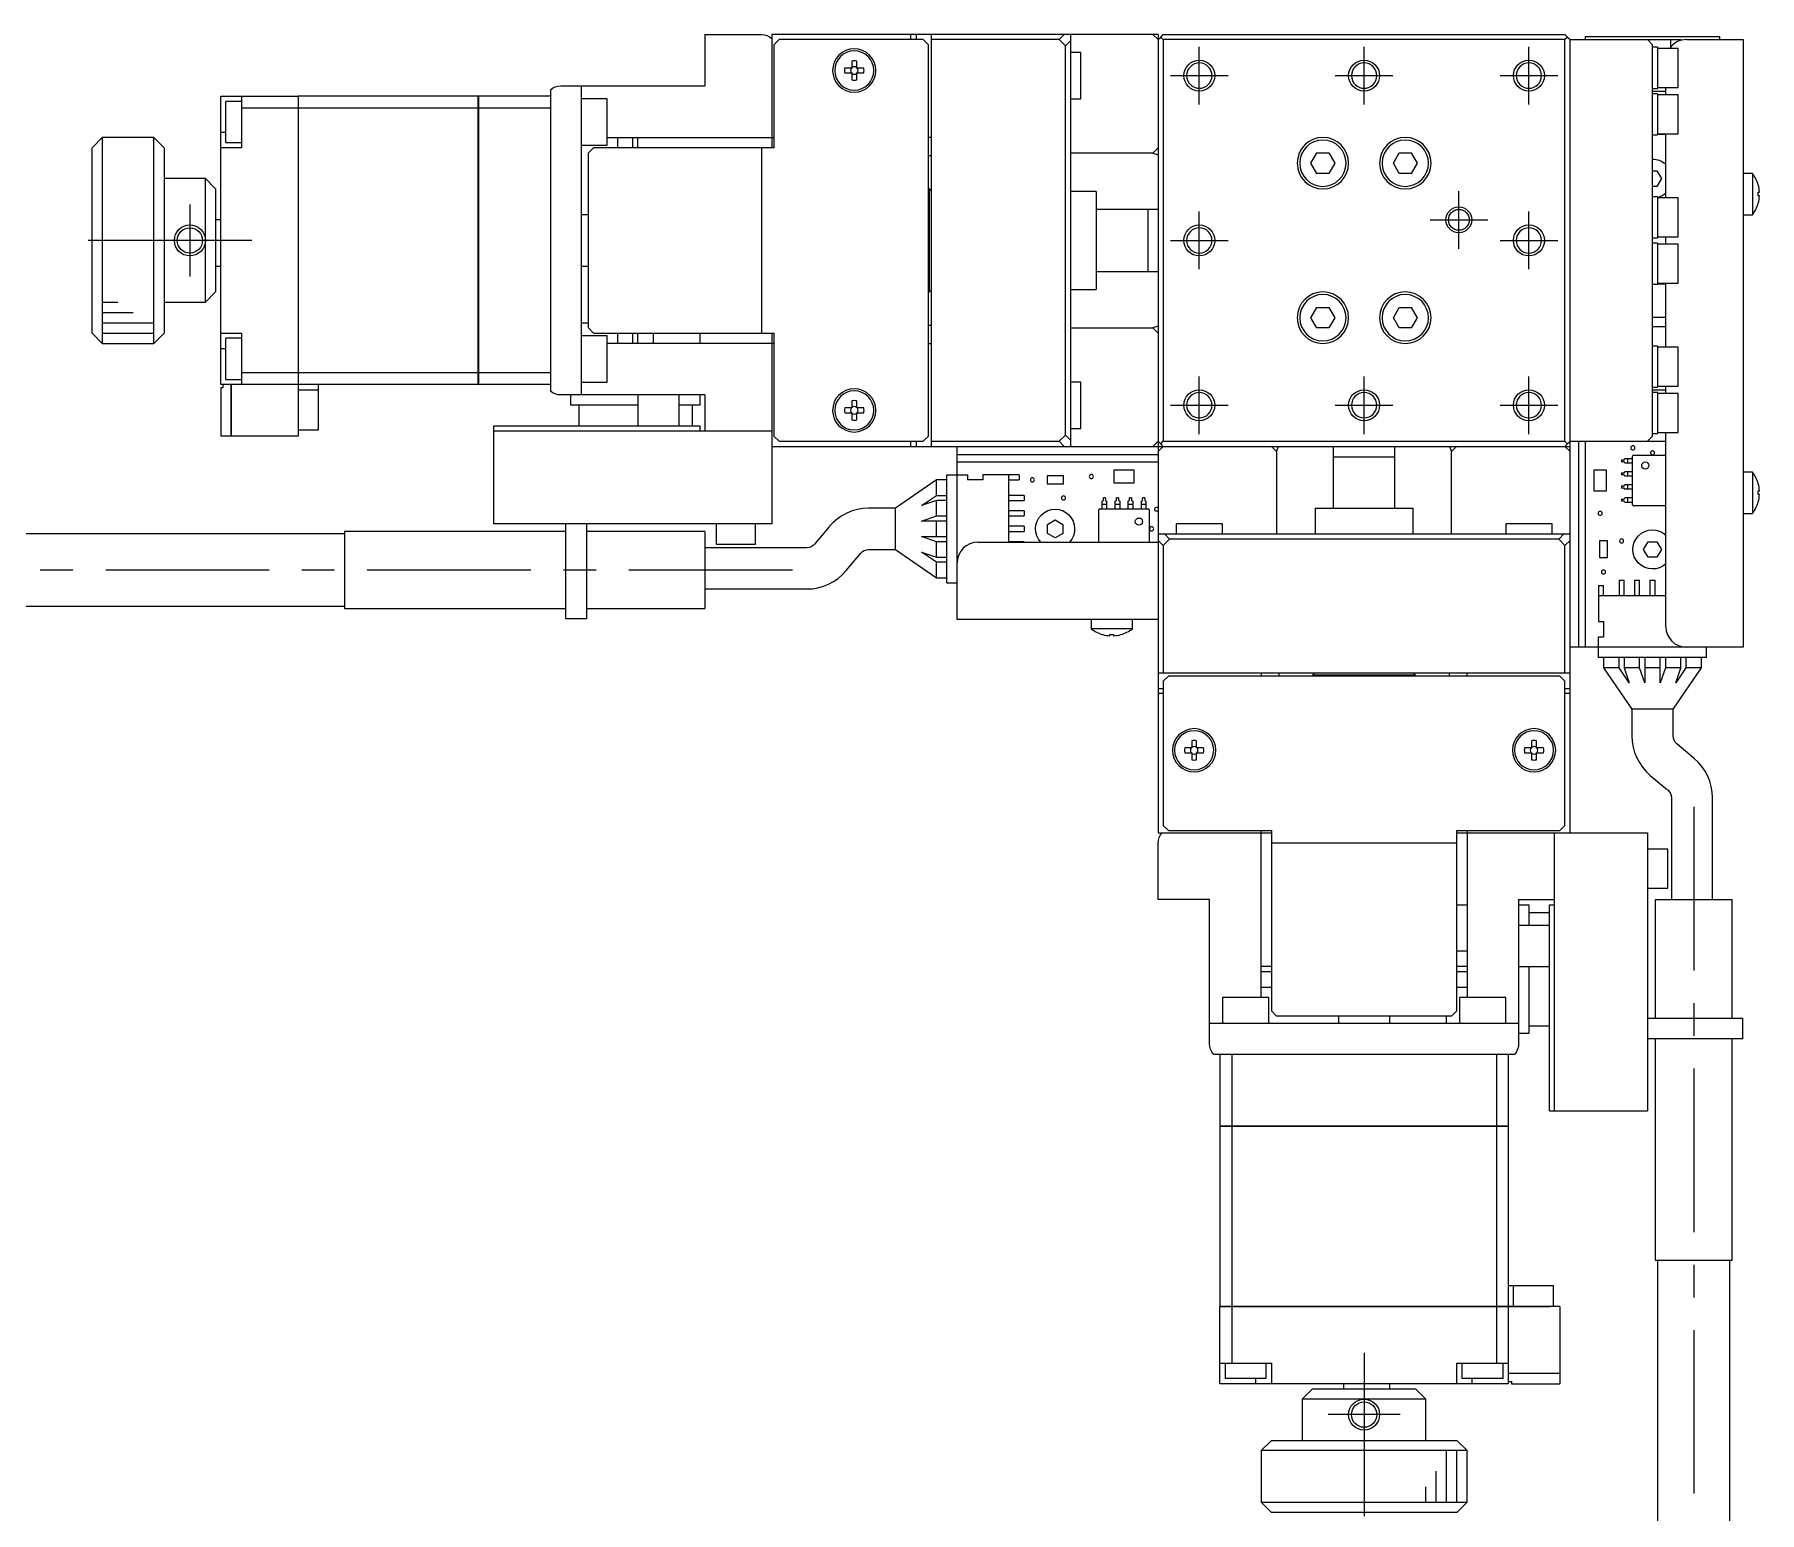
# Model space of a CAD drawing. Extents: x 0 to 659, y -8 to 385.
# Drawn here: x 139.6 to 307.1, y 148.8 to 292.3 of the extents above; entities that cross this region are included whole.
import ezdxf

# ---------------------------------------------------------------- set-up
doc = ezdxf.new("R2010")
doc.units = 0
doc.header["$LTSCALE"] = 0.5
doc.linetypes.add('CENTER', pattern=[50.8, 31.75, -6.35, 6.35, -6.35])
for name, color, linetype in [('MSM_CENTER', 1, 'CENTER'), ('MSM_CONTINUOUS', 7, 'CONTINUOUS'), ('MSM_NARROW', 5, 'CONTINUOUS')]:
    doc.layers.add(name, color=color, linetype=linetype)

msp = doc.modelspace()

# ---------------------------------------------------------------- linework, layer by layer
at = {"layer": 'MSM_CENTER'}
for p, q in [((252.73, 285.51), (252.73, 291.11)), ((268.73, 285.51), (268.73, 291.11)), ((284.73, 285.51), (284.73, 291.11)), ((249.93, 288.31), (255.53, 288.31)), ((265.93, 288.31), (271.53, 288.31)), ((281.93, 288.31), (287.53, 288.31)), ((277.93, 271.51), (277.93, 277.11)), ((154.73, 275.81), (154.73, 268.81)), ((252.73, 269.51), (252.73, 275.11)), ((284.73, 269.51), (284.73, 275.11)), ((275.13, 274.31), (280.73, 274.31)), ((160.73, 272.31), (142.73, 272.31)), ((249.93, 272.31), (255.53, 272.31)), ((281.93, 272.31), (287.53, 272.31)), ((252.73, 253.51), (252.73, 259.11)), ((268.73, 253.51), (268.73, 259.11)), ((284.73, 253.51), (284.73, 259.11)), ((249.93, 256.31), (255.53, 256.31)), ((265.93, 256.31), (271.53, 256.31)), ((281.93, 256.31), (287.53, 256.31)), ((213.23, 240.31), (68.23, 240.31)), ((300.73, 217.31), (300.73, 72.31)), ((268.73, 164.31), (268.73, 146.31)), ((272.23, 158.31), (265.23, 158.31))]:
    msp.add_line(p, q, dxfattribs=at)
at = {"layer": 'MSM_CONTINUOUS'}
for p, q in [((204.73, 292.31), (210.23, 292.31)), ((204.73, 292.31), (204.73, 287.31)), ((211.23, 292.31), (211.23, 281.31)), ((248.73, 292.31), (211.23, 292.31)), ((211.93, 291.81), (211.43, 291.31)), ((225.93, 291.81), (211.93, 291.81)), ((224.73, 291.81), (224.73, 292.31)), ((225.23, 292.31), (225.23, 291.81)), ((226.43, 291.31), (225.93, 291.81)), ((226.73, 252.31), (226.73, 292.31)), ((239.12, 291.81), (226.73, 291.81)), ((239.12, 291.81), (239.62, 292.31)), ((239.73, 291.19), (239.12, 291.81)), ((240.23, 291.69), (239.73, 291.19)), ((240.23, 292.31), (240.23, 252.31)), ((248.23, 292.31), (248.73, 291.81)), ((248.73, 292.31), (248.73, 214.81)), ((248.73, 291.81), (248.98, 292.06)), ((248.98, 292.06), (249.23, 292.31)), ((249.23, 291.81), (248.98, 292.06)), ((249.23, 292.31), (288.23, 292.31)), ((249.23, 291.81), (249.23, 252.81)), ((288.23, 291.81), (249.23, 291.81)), ((288.23, 292.31), (288.48, 292.06)), ((288.48, 292.06), (288.23, 291.81)), ((288.23, 252.81), (288.23, 291.81)), ((288.48, 292.06), (288.73, 291.81)), ((288.73, 214.81), (288.73, 291.81)), ((288.73, 291.81), (299.48, 291.81)), ((290.23, 291.81), (290.23, 292.11)), ((290.23, 292.11), (303.23, 292.11)), ((296.73, 291.31), (296.23, 291.81)), ((298.48, 291.81), (298.48, 291.07)), ((299.48, 291.73), (299.48, 291.81)), ((300.03, 291.81), (305.53, 291.81)), ((303.23, 292.11), (303.23, 291.81)), ((305.53, 291.81), (305.53, 232.81)), ((211.43, 291.31), (211.43, 281.31)), ((226.43, 253.31), (226.43, 291.31)), ((239.73, 253.42), (239.73, 291.19)), ((241.23, 290.56), (240.23, 290.56)), ((241.23, 286.06), (241.23, 290.56)), ((296.73, 253.31), (296.73, 291.31)), ((297.23, 291.06), (296.73, 291.06)), ((297.23, 291.06), (297.23, 287.06)), ((299.23, 290.96), (297.23, 290.96)), ((299.23, 287.16), (299.23, 290.96)), ((218.99, 289.05), (218.31, 289.05)), ((218.31, 288.57), (218.99, 288.57)), ((218.99, 289.72), (218.99, 289.05)), ((218.99, 288.57), (218.99, 287.89)), ((219.47, 289.05), (219.47, 289.72)), ((220.15, 289.05), (219.47, 289.05)), ((219.47, 288.57), (220.15, 288.57)), ((219.47, 287.89), (219.47, 288.57)), ((189.73, 286.92), (189.73, 257.69)), ((190.73, 287.31), (204.73, 287.31)), ((192.73, 287.31), (192.73, 257.31)), ((296.73, 287.06), (297.23, 287.06)), ((296.73, 286.81), (298.03, 286.81)), ((297.23, 286.56), (296.73, 286.56)), ((297.23, 287.16), (299.23, 287.16)), ((297.23, 286.56), (297.23, 282.56)), ((299.23, 286.46), (297.23, 286.46)), ((298.03, 286.46), (298.03, 287.16)), ((299.23, 282.66), (299.23, 286.46)), ((157.73, 258.31), (157.73, 286.31)), ((157.73, 286.31), (165.23, 286.31)), ((158.23, 281.81), (158.23, 285.81)), ((159.73, 285.81), (158.23, 285.81)), ((159.73, 286.31), (159.73, 281.31)), ((165.23, 285.15), (159.73, 285.15)), ((165.23, 286.31), (165.23, 253.31)), ((165.23, 286.3), (165.24, 286.3)), ((165.23, 285.15), (165.24, 285.15)), ((165.24, 286.31), (165.24, 254.31)), ((182.73, 286.31), (165.24, 286.31)), ((182.73, 285.15), (165.24, 285.15)), ((182.73, 258.31), (182.73, 286.31)), ((182.73, 286.3), (182.74, 286.3)), ((182.73, 285.15), (182.74, 285.15)), ((189.73, 286.31), (182.74, 286.31)), ((182.74, 286.31), (182.74, 258.31)), ((189.73, 285.15), (182.74, 285.15)), ((195.23, 286.06), (192.73, 286.06)), ((195.23, 281.56), (195.23, 286.06)), ((240.23, 286.06), (241.23, 286.06)), ((146.23, 282.31), (145.23, 281.31)), ((146.23, 282.31), (146.23, 262.31)), ((151.23, 282.31), (146.23, 282.31)), ((151.23, 262.31), (151.23, 282.31)), ((152.23, 281.31), (151.23, 282.31)), ((157.73, 282.81), (158.23, 282.81)), ((158.23, 281.81), (159.73, 281.81)), ((192.73, 281.56), (195.23, 281.56)), ((195.23, 282.31), (211.43, 282.31)), ((196.23, 282.31), (196.23, 281.31)), ((197.73, 281.31), (197.73, 282.31)), ((198.23, 281.31), (198.23, 282.31)), ((226.73, 282.31), (226.43, 282.31)), ((296.73, 282.56), (297.23, 282.56)), ((297.23, 282.66), (299.23, 282.66)), ((297.23, 282.64), (298.03, 282.64)), ((298.03, 276.46), (298.03, 282.66)), ((145.23, 263.31), (145.23, 281.31)), ((152.23, 281.31), (152.23, 263.31)), ((159.73, 281.31), (157.73, 281.31)), ((193.93, 281.31), (193.43, 280.81)), ((193.43, 263.81), (193.43, 280.81)), ((211.43, 281.31), (193.93, 281.31)), ((210.23, 281.31), (210.23, 263.31)), ((226.43, 280.56), (226.73, 280.56)), ((248.23, 280.79), (240.23, 280.79)), ((248.73, 281.29), (248.23, 280.79)), ((248.23, 280.79), (248.73, 280.61)), ((263.57, 279.81), (264.15, 280.81)), ((264.15, 278.81), (263.57, 279.81)), ((264.15, 280.81), (265.31, 280.81)), ((265.31, 280.81), (265.88, 279.81)), ((265.88, 279.81), (265.31, 278.81)), ((271.57, 279.81), (272.15, 280.81)), ((272.15, 278.81), (271.57, 279.81)), ((272.15, 280.81), (273.31, 280.81)), ((273.31, 280.81), (273.88, 279.81)), ((273.88, 279.81), (273.31, 278.81)), ((156.23, 278.31), (152.23, 278.31)), ((156.23, 266.31), (156.23, 278.31)), ((156.23, 278.31), (157.23, 277.31)), ((265.31, 278.81), (264.15, 278.81)), ((273.31, 278.81), (272.15, 278.81)), ((296.73, 279.06), (297.16, 279.06)), ((297.16, 279.06), (297.59, 278.31)), ((297.59, 278.31), (297.16, 277.56)), ((306.43, 278.81), (305.53, 278.81)), ((306.43, 278.81), (306.43, 274.81)), ((157.23, 277.31), (157.23, 267.31)), ((226.53, 277.31), (226.43, 277.31)), ((226.53, 267.31), (226.53, 277.31)), ((226.73, 277.11), (226.53, 277.31)), ((242.73, 277.06), (240.23, 277.06)), ((242.73, 277.06), (242.73, 267.56)), ((297.16, 277.56), (296.73, 277.56)), ((297.23, 276.56), (296.73, 276.56)), ((297.23, 276.56), (297.23, 272.56)), ((299.23, 276.46), (297.23, 276.46)), ((299.23, 272.66), (299.23, 276.46)), ((307, 277.69), (307, 277.69)), ((307, 276.63), (307, 276.99)), ((307, 276.99), (307.12, 276.99)), ((307.12, 276.63), (307, 276.63)), ((193.43, 274.81), (192.73, 274.81)), ((248.73, 275.31), (242.73, 275.31)), ((247.73, 275.31), (247.73, 269.31)), ((305.53, 274.81), (306.43, 274.81)), ((307, 275.92), (307, 275.92)), ((157.73, 274.31), (157.23, 274.31)), ((296.73, 272.56), (297.23, 272.56)), ((297.23, 272.06), (296.73, 272.06)), ((297.23, 272.66), (299.23, 272.66)), ((297.23, 272.06), (297.23, 268.06)), ((299.23, 271.96), (297.23, 271.96)), ((298.03, 271.96), (298.03, 272.66)), ((299.23, 268.16), (299.23, 271.96)), ((157.23, 269.81), (157.73, 269.81)), ((192.73, 269.81), (193.43, 269.81)), ((242.73, 269.31), (248.73, 269.31)), ((296.73, 268.06), (297.23, 268.06)), ((297.23, 268.16), (299.23, 268.16)), ((298.03, 268.06), (297.23, 268.06)), ((298.03, 261.96), (298.03, 268.16)), ((152.23, 266.31), (156.23, 266.31)), ((157.23, 267.31), (156.23, 266.31)), ((226.43, 267.31), (226.53, 267.31)), ((226.53, 267.31), (226.73, 267.51)), ((240.23, 267.56), (242.73, 267.56)), ((263.57, 264.81), (264.15, 265.81)), ((264.15, 263.81), (263.57, 264.81)), ((264.15, 265.81), (265.31, 265.81)), ((265.31, 265.81), (265.88, 264.81)), ((265.88, 264.81), (265.31, 263.81)), ((271.57, 264.81), (272.15, 265.81)), ((272.15, 263.81), (271.57, 264.81)), ((272.15, 265.81), (273.31, 265.81)), ((273.31, 265.81), (273.88, 264.81)), ((273.88, 264.81), (273.31, 263.81)), ((296.73, 264.86), (298.03, 264.86)), ((145.23, 263.31), (146.23, 262.31)), ((151.23, 262.31), (152.23, 263.31)), ((157.73, 263.31), (159.73, 263.31)), ((159.73, 263.31), (159.73, 258.31)), ((192.73, 264.31), (193.43, 264.31)), ((195.23, 263.06), (192.73, 263.06)), ((193.43, 263.81), (193.93, 263.31)), ((193.93, 263.31), (211.43, 263.31)), ((195.23, 258.56), (195.23, 263.06)), ((196.23, 263.31), (196.23, 262.31)), ((197.73, 262.31), (197.73, 263.31)), ((198.23, 262.31), (198.23, 263.31)), ((199.73, 262.31), (199.73, 263.31)), ((204.23, 263.31), (204.23, 262.31)), ((211.23, 263.31), (211.23, 244.81)), ((211.43, 263.31), (211.43, 253.31)), ((226.73, 264.06), (226.43, 264.06)), ((240.23, 263.82), (248.23, 263.82)), ((248.73, 264), (248.23, 263.82)), ((248.23, 263.82), (248.73, 263.32)), ((265.31, 263.81), (264.15, 263.81)), ((273.31, 263.81), (272.15, 263.81)), ((298.03, 263.93), (296.73, 263.93)), ((146.23, 262.31), (151.23, 262.31)), ((157.73, 261.81), (158.23, 261.81)), ((158.23, 258.81), (158.23, 262.81)), ((159.73, 262.81), (158.23, 262.81)), ((211.43, 262.31), (195.23, 262.31)), ((226.43, 262.31), (226.73, 262.31)), ((297.23, 262.06), (296.73, 262.06)), ((297.23, 262.06), (297.23, 258.06)), ((299.23, 261.96), (297.23, 261.96)), ((299.23, 258.16), (299.23, 261.96)), ((165.23, 258.31), (157.73, 258.31)), ((157.93, 258.01), (157.73, 258.01)), ((157.73, 258.01), (157.73, 253.31)), ((157.93, 258.31), (157.93, 258.01)), ((158.23, 258.81), (159.73, 258.81)), ((158.73, 253.31), (158.73, 258.31)), ((158.74, 258.31), (158.74, 253.31)), ((165.23, 259.46), (159.73, 259.46)), ((165.23, 259.46), (165.24, 259.46)), ((165.23, 258.32), (165.24, 258.32)), ((165.24, 258.01), (165.23, 258.01)), ((182.73, 259.46), (165.24, 259.46)), ((182.73, 258.31), (165.24, 258.31)), ((167.23, 253.91), (167.23, 258.31)), ((182.73, 259.46), (182.74, 259.46)), ((182.73, 258.32), (182.74, 258.32)), ((189.73, 259.46), (182.74, 259.46)), ((189.73, 258.31), (182.74, 258.31)), ((192.73, 258.56), (195.23, 258.56)), ((241.23, 258.56), (240.23, 258.56)), ((241.23, 254.06), (241.23, 258.56)), ((296.73, 258.06), (297.23, 258.06)), ((297.23, 258.16), (299.23, 258.16)), ((298.03, 257.46), (298.03, 258.16)), ((165.24, 256.91), (165.23, 256.91)), ((165.24, 257.81), (167.23, 257.81)), ((204.73, 257.31), (190.73, 257.31)), ((191.73, 256.31), (191.73, 257.31)), ((198.23, 256.31), (191.73, 256.31)), ((192.48, 256.31), (192.48, 254.31)), ((198.23, 257.31), (198.23, 254.31)), ((202.23, 254.31), (202.23, 257.31)), ((204.23, 256.31), (202.23, 256.31)), ((203.48, 256.31), (203.48, 254.31)), ((204.23, 257.31), (204.23, 256.31)), ((204.73, 257.31), (204.73, 253.81)), ((218.99, 256.72), (218.99, 256.05)), ((219.47, 256.05), (219.47, 256.72)), ((296.73, 257.81), (298.03, 257.81)), ((297.23, 257.56), (296.73, 257.56)), ((297.23, 257.56), (297.23, 253.56)), ((299.23, 257.46), (297.23, 257.46)), ((299.23, 253.66), (299.23, 257.46)), ((218.99, 256.05), (218.31, 256.05)), ((218.31, 255.57), (218.99, 255.57)), ((218.99, 255.57), (218.99, 254.89)), ((220.15, 256.05), (219.47, 256.05)), ((219.47, 255.57), (220.15, 255.57)), ((219.47, 254.89), (219.47, 255.57)), ((158.73, 253.31), (157.73, 253.31)), ((158.73, 253.32), (158.74, 253.32)), ((165.23, 253.31), (158.74, 253.31)), ((165.24, 254.31), (165.23, 254.31)), ((165.23, 253.91), (167.23, 253.91)), ((184.23, 254.31), (204.23, 254.31)), ((184.23, 244.81), (184.23, 254.31)), ((184.23, 253.81), (211.23, 253.81)), ((204.23, 254.31), (204.23, 253.81)), ((211.43, 253.31), (211.93, 252.81)), ((225.93, 252.81), (226.43, 253.31)), ((239.12, 252.81), (239.73, 253.42)), ((239.73, 253.42), (240.23, 252.92)), ((240.23, 254.06), (241.23, 254.06)), ((296.23, 252.81), (296.73, 253.31)), ((296.73, 253.56), (297.23, 253.56)), ((297.23, 253.66), (299.23, 253.66)), ((298.03, 234.81), (298.03, 253.66)), ((211.23, 252.31), (288.73, 252.31)), ((211.93, 252.81), (225.93, 252.81)), ((224.73, 252.31), (224.73, 252.81)), ((225.23, 252.81), (225.23, 252.31)), ((226.73, 252.81), (239.12, 252.81)), ((229.23, 235.51), (229.23, 252.31)), ((248.73, 251.51), (229.23, 251.51)), ((239.62, 252.31), (239.12, 252.81)), ((248.73, 252.81), (248.23, 252.31)), ((248.98, 252.56), (248.73, 252.81)), ((248.73, 251.81), (249.23, 252.31)), ((248.98, 252.56), (249.23, 252.81)), ((249.23, 252.31), (248.98, 252.56)), ((249.23, 252.81), (288.23, 252.81)), ((259.74, 252.31), (260.24, 251.81)), ((260.24, 251.81), (260.42, 252.31)), ((260.24, 251.81), (260.24, 243.81)), ((265.73, 252.31), (265.73, 246.31)), ((265.73, 251.31), (271.73, 251.31)), ((271.73, 246.31), (271.73, 252.31)), ((277.03, 252.31), (277.21, 251.81)), ((277.21, 251.81), (277.71, 252.31)), ((277.21, 243.81), (277.21, 251.81)), ((288.23, 252.81), (288.48, 252.56)), ((288.48, 252.56), (288.23, 252.31)), ((288.23, 252.31), (288.73, 251.81)), ((288.73, 252.81), (288.48, 252.56)), ((288.73, 252.81), (298.03, 252.81)), ((289.53, 252.81), (289.53, 232.81)), ((290.23, 232.81), (290.23, 252.81)), ((294.78, 246.65), (294.78, 251.35)), ((294.88, 251.45), (298.03, 251.45)), ((228.23, 239.06), (228.23, 249.56)), ((228.23, 249.56), (230.23, 249.56)), ((229.23, 250.81), (248.73, 250.81)), ((230.23, 249.56), (230.23, 249.06)), ((231.73, 249.56), (231.73, 249.06)), ((235.23, 249.56), (231.73, 249.56)), ((234.23, 243.01), (234.23, 249.56)), ((235.23, 249.56), (235.23, 249.06)), ((244.42, 250.01), (244.42, 248.76)), ((246.42, 250.01), (244.42, 250.01)), ((246.42, 248.76), (246.42, 250.01)), ((292.27, 250), (291.02, 250)), ((291.02, 250), (291.02, 248)), ((292.27, 248), (292.27, 250)), ((293.73, 251.01), (293.73, 250.81)), ((293.73, 251.01), (293.98, 251.01)), ((293.98, 250.81), (293.73, 250.81)), ((293.73, 249.74), (293.73, 249.54)), ((293.73, 249.74), (293.98, 249.74)), ((293.98, 251.01), (294.04, 251.12)), ((294.04, 250.69), (293.98, 250.81)), ((293.98, 249.74), (294.04, 249.85)), ((294.78, 251.12), (294.04, 251.12)), ((294.78, 250.69), (294.04, 250.69)), ((294.78, 249.85), (294.04, 249.85)), ((294.34, 250.69), (294.34, 251.12)), ((294.34, 249.42), (294.34, 249.85)), ((306.43, 249.81), (305.53, 249.81)), ((306.43, 249.81), (306.43, 245.81)), ((227.23, 249.06), (223.23, 246.31)), ((228.23, 249.06), (227.23, 249.06)), ((227.23, 247.56), (227.23, 249.06)), ((231.73, 249.06), (230.23, 249.06)), ((234.23, 249.06), (235.23, 249.06)), ((237.95, 249.47), (237.95, 248.67)), ((239.55, 249.47), (237.95, 249.47)), ((237.95, 248.67), (239.55, 248.67)), ((239.55, 248.67), (239.55, 249.47)), ((244.42, 248.76), (246.42, 248.76)), ((291.02, 248), (292.27, 248)), ((293.98, 249.54), (293.73, 249.54)), ((293.73, 248.47), (293.98, 248.47)), ((293.73, 248.47), (293.73, 248.27)), ((293.98, 248.27), (293.73, 248.27)), ((294.04, 249.42), (293.98, 249.54)), ((293.98, 248.47), (294.04, 248.58)), ((294.04, 248.15), (293.98, 248.27)), ((294.78, 249.42), (294.04, 249.42)), ((294.78, 248.58), (294.04, 248.58)), ((294.78, 248.15), (294.04, 248.15)), ((294.34, 248.15), (294.34, 248.58)), ((307, 248.69), (307, 248.69)), ((307, 247.99), (307.12, 247.99)), ((307, 247.63), (307, 247.99)), ((223.23, 246.31), (220.63, 246.31)), ((223.23, 242.31), (223.23, 246.31)), ((225.77, 246.56), (227.23, 247.56)), ((227.23, 247.06), (225.77, 246.56)), ((227.23, 247.56), (228.23, 247.56)), ((228.23, 247.06), (227.23, 247.06)), ((227.23, 245.56), (227.23, 247.06)), ((235.73, 247.56), (234.23, 247.56)), ((234.23, 247.06), (235.73, 247.06)), ((235.73, 247.56), (235.73, 247.06)), ((243.07, 246.26), (247.77, 246.26)), ((243.3, 246.99), (243.42, 247.06)), ((243.3, 246.26), (243.3, 246.99)), ((243.3, 246.7), (243.73, 246.7)), ((243.42, 247.06), (243.42, 247.31)), ((243.62, 247.31), (243.42, 247.31)), ((243.62, 247.31), (243.62, 247.06)), ((243.62, 247.06), (243.73, 246.99)), ((243.73, 246.99), (243.73, 246.26)), ((244.57, 246.99), (244.69, 247.06)), ((244.57, 246.26), (244.57, 246.99)), ((244.57, 246.7), (245, 246.7)), ((244.69, 247.06), (244.69, 247.31)), ((244.89, 247.31), (244.69, 247.31)), ((244.89, 247.31), (244.89, 247.06)), ((244.89, 247.06), (245, 246.99)), ((245, 246.99), (245, 246.26)), ((245.84, 246.99), (245.96, 247.06)), ((245.84, 246.26), (245.84, 246.99)), ((245.84, 246.7), (246.27, 246.7)), ((245.96, 247.06), (245.96, 247.31)), ((246.16, 247.31), (245.96, 247.31)), ((246.16, 247.31), (246.16, 247.06)), ((246.16, 247.06), (246.27, 246.99)), ((246.27, 246.99), (246.27, 246.26)), ((247.11, 246.99), (247.23, 247.06)), ((247.11, 246.26), (247.11, 246.99)), ((247.11, 246.7), (247.54, 246.7)), ((247.23, 247.06), (247.23, 247.31)), ((247.43, 247.31), (247.23, 247.31)), ((247.43, 247.31), (247.43, 247.06)), ((247.43, 247.06), (247.54, 246.99)), ((247.54, 246.99), (247.54, 246.26)), ((263.98, 246.31), (263.98, 243.81)), ((263.98, 246.31), (273.48, 246.31)), ((273.48, 243.81), (273.48, 246.31)), ((293.73, 247.2), (293.98, 247.2)), ((293.73, 247.2), (293.73, 247)), ((293.98, 247), (293.73, 247)), ((293.98, 247.2), (294.04, 247.31)), ((294.04, 246.88), (293.98, 247)), ((294.78, 247.31), (294.04, 247.31)), ((294.78, 246.88), (294.04, 246.88)), ((294.34, 246.88), (294.34, 247.31)), ((298.03, 246.55), (294.88, 246.55)), ((307.12, 247.63), (307, 247.63)), ((307, 246.92), (307, 246.92)), ((211.23, 244.81), (184.23, 244.81)), ((191.23, 235.56), (191.23, 244.81)), ((193.23, 244.81), (193.23, 235.56)), ((205.83, 244.81), (205.83, 242.81)), ((209.63, 242.81), (209.63, 244.81)), ((216.8, 244.52), (215.38, 242.83)), ((225.77, 245.06), (227.23, 245.56)), ((228.23, 245.06), (225.77, 245.06)), ((227.23, 245.56), (228.23, 245.56)), ((227.23, 243.56), (227.23, 245.06)), ((235.73, 246.06), (234.23, 246.06)), ((234.23, 245.56), (235.73, 245.56)), ((235.73, 244.56), (234.23, 244.56)), ((235.73, 246.06), (235.73, 245.56)), ((235.73, 244.56), (235.73, 244.06)), ((237.98, 244.74), (238.73, 245.17)), ((237.98, 243.87), (237.98, 244.74)), ((238.73, 245.17), (239.48, 244.74)), ((239.48, 244.74), (239.48, 243.87)), ((242.97, 243.01), (242.97, 246.16)), ((247.87, 246.16), (247.87, 243.01)), ((250.48, 244.81), (250.48, 243.81)), ((254.98, 244.81), (250.48, 244.81)), ((254.98, 243.81), (254.98, 244.81)), ((282.48, 244.81), (282.48, 243.81)), ((286.98, 244.81), (282.48, 244.81)), ((286.98, 243.81), (286.98, 244.81)), ((305.53, 245.81), (306.43, 245.81)), ((169.73, 243.81), (121.73, 243.81)), ((191.23, 244.06), (169.73, 244.06)), ((169.73, 244.06), (169.73, 236.56)), ((204.73, 244.06), (193.23, 244.06)), ((204.73, 244.06), (204.73, 236.56)), ((225.77, 243.56), (228.23, 243.56)), ((227.23, 243.06), (225.77, 243.56)), ((228.23, 243.06), (227.23, 243.06)), ((227.23, 241.56), (227.23, 243.06)), ((231.23, 243.01), (248.73, 243.01)), ((234.23, 244.06), (235.73, 244.06)), ((235.73, 243.06), (234.23, 243.06)), ((235.73, 243.06), (235.73, 243.01)), ((238.73, 243.44), (237.98, 243.87)), ((239.48, 243.87), (238.73, 243.44)), ((248.73, 243.81), (288.73, 243.81)), ((249.23, 242.69), (248.73, 243.19)), ((249.84, 243.31), (249.23, 242.69)), ((249.34, 243.81), (249.84, 243.31)), ((287.62, 243.31), (249.84, 243.31)), ((287.62, 243.31), (288.12, 243.81)), ((288.23, 242.69), (287.62, 243.31)), ((288.73, 243.19), (288.23, 242.69)), ((291.57, 243.13), (291.57, 241.53)), ((292.37, 243.13), (291.57, 243.13)), ((292.37, 241.53), (292.37, 243.13)), ((295.86, 242.31), (296.3, 243.06)), ((296.3, 243.06), (297.16, 243.06)), ((297.16, 243.06), (297.59, 242.31)), ((214.62, 242.47), (204.73, 242.47)), ((205.83, 242.81), (209.63, 242.81)), ((218.45, 240.26), (219.86, 241.95)), ((220.63, 242.31), (223.23, 242.31)), ((223.23, 242.31), (227.23, 239.56)), ((225.77, 242.06), (227.23, 241.56)), ((227.23, 241.06), (225.77, 242.06)), ((227.23, 241.56), (228.23, 241.56)), ((249.23, 242.69), (249.23, 230.31)), ((288.23, 230.31), (288.23, 242.69)), ((291.57, 241.53), (292.37, 241.53)), ((296.3, 241.56), (295.86, 242.31)), ((297.16, 241.56), (296.3, 241.56)), ((297.59, 242.31), (297.16, 241.56)), ((228.23, 241.06), (227.23, 241.06)), ((227.23, 239.56), (227.23, 241.06)), ((227.23, 239.56), (228.23, 239.56)), ((204.73, 238.47), (214.62, 238.47)), ((228.23, 239.06), (229.23, 239.06)), ((291.48, 238.81), (291.98, 238.81)), ((291.48, 238.81), (291.48, 235.31)), ((291.98, 237.81), (291.98, 238.81)), ((293.48, 239.31), (293.48, 237.81)), ((293.48, 239.31), (293.98, 239.31)), ((293.98, 237.81), (293.98, 239.31)), ((294.98, 239.31), (294.98, 237.81)), ((294.98, 239.31), (295.48, 239.31)), ((295.48, 237.81), (295.48, 239.31)), ((296.48, 239.31), (296.48, 237.81)), ((296.48, 239.31), (296.98, 239.31)), ((296.98, 237.81), (296.98, 239.31)), ((297.98, 239.31), (297.98, 237.81)), ((297.98, 239.31), (298.03, 239.31)), ((121.73, 236.81), (169.73, 236.81)), ((169.73, 236.56), (191.23, 236.56)), ((193.23, 236.56), (204.73, 236.56)), ((298.03, 237.81), (291.48, 237.81)), ((193.23, 235.56), (191.23, 235.56)), ((248.73, 235.51), (229.23, 235.51)), ((242.23, 235.51), (242.23, 234.61)), ((246.23, 234.61), (242.23, 234.61)), ((246.23, 234.61), (246.23, 235.51)), ((291.48, 235.31), (291.98, 235.31)), ((291.98, 235.31), (291.98, 233.81)), ((243.34, 234.03), (243.34, 234.04)), ((244.05, 233.92), (244.05, 234.04)), ((244.05, 234.04), (244.41, 234.04)), ((244.41, 234.04), (244.41, 233.92)), ((245.11, 234.04), (245.12, 234.03)), ((305.53, 232.81), (288.73, 232.81)), ((291.48, 233.81), (291.98, 233.81)), ((291.48, 231.81), (291.48, 233.81)), ((301.98, 231.81), (301.98, 232.81)), ((301.98, 231.81), (291.48, 231.81)), ((291.98, 231.81), (291.98, 230.81)), ((293.48, 230.81), (293.48, 231.81)), ((293.98, 231.81), (293.98, 230.81)), ((295.48, 230.81), (295.48, 231.81)), ((295.98, 231.81), (295.98, 229.35)), ((297.48, 229.35), (297.48, 231.81)), ((297.98, 231.81), (297.98, 230.81)), ((299.48, 230.81), (299.48, 231.81)), ((299.98, 231.81), (299.98, 230.81)), ((301.48, 230.81), (301.48, 231.81)), ((288.73, 230.31), (248.73, 230.31)), ((249.73, 230.01), (249.23, 229.51)), ((249.23, 229.51), (249.23, 215.51)), ((287.73, 230.01), (249.73, 230.01)), ((258.73, 230.31), (258.73, 230.01)), ((260.48, 230.01), (260.48, 230.31)), ((263.93, 230.31), (263.73, 230.11)), ((263.73, 230.11), (263.73, 230.01)), ((273.73, 230.11), (263.73, 230.11)), ((273.73, 230.11), (273.53, 230.31)), ((273.73, 230.01), (273.73, 230.11)), ((276.98, 230.31), (276.98, 230.01)), ((278.73, 230.01), (278.73, 230.31)), ((288.23, 229.51), (287.73, 230.01)), ((288.23, 215.51), (288.23, 229.51)), ((291.98, 230.81), (294.73, 226.81)), ((293.48, 230.81), (291.98, 230.81)), ((294.48, 229.35), (293.48, 230.81)), ((293.98, 230.81), (294.48, 229.35)), ((295.48, 230.81), (293.98, 230.81)), ((295.98, 229.35), (295.48, 230.81)), ((297.48, 230.81), (295.98, 230.81)), ((297.98, 230.81), (297.48, 229.35)), ((299.48, 230.81), (297.98, 230.81)), ((298.73, 226.81), (301.48, 230.81)), ((298.98, 229.35), (299.48, 230.81)), ((299.98, 230.81), (298.98, 229.35)), ((301.48, 230.81), (299.98, 230.81)), ((248.73, 228.81), (249.23, 228.81)), ((249.23, 228.31), (248.73, 228.31)), ((288.23, 228.81), (288.73, 228.81)), ((288.73, 228.31), (288.23, 228.31)), ((294.73, 226.81), (294.73, 224.2)), ((298.73, 226.81), (294.73, 226.81)), ((298.73, 224.2), (298.73, 226.81)), ((251.99, 223.05), (251.31, 223.05)), ((251.99, 223.72), (251.99, 223.05)), ((252.47, 223.05), (252.47, 223.72)), ((253.15, 223.05), (252.47, 223.05)), ((284.99, 223.05), (284.31, 223.05)), ((284.99, 223.72), (284.99, 223.05)), ((285.47, 223.05), (285.47, 223.72)), ((286.15, 223.05), (285.47, 223.05)), ((300.77, 222.02), (299.09, 223.44)), ((251.31, 222.57), (251.99, 222.57)), ((251.99, 222.57), (251.99, 221.89)), ((252.47, 222.57), (253.15, 222.57)), ((252.47, 221.89), (252.47, 222.57)), ((284.31, 222.57), (284.99, 222.57)), ((284.99, 222.57), (284.99, 221.89)), ((285.47, 221.89), (285.47, 222.57)), ((285.47, 222.57), (286.15, 222.57)), ((296.51, 220.37), (298.2, 218.96)), ((298.56, 218.19), (298.56, 208.31)), ((302.56, 208.31), (302.56, 218.19)), ((248.73, 214.81), (259.73, 214.81)), ((249.23, 215.51), (249.73, 215.01)), ((249.73, 215.01), (259.73, 215.01)), ((258.73, 198.81), (258.73, 215.01)), ((259.73, 215.01), (259.73, 197.51)), ((277.73, 197.51), (277.73, 215.01)), ((277.73, 215.01), (287.73, 215.01)), ((277.73, 214.81), (296.23, 214.81)), ((278.73, 215.01), (278.73, 198.81)), ((287.23, 187.81), (287.23, 214.81)), ((287.73, 215.01), (288.23, 215.51)), ((296.23, 214.81), (296.23, 187.81)), ((248.73, 208.31), (248.73, 213.81)), ((259.73, 213.81), (277.73, 213.81)), ((298.23, 213.21), (296.23, 213.21)), ((298.23, 209.41), (298.23, 213.21)), ((296.23, 209.41), (298.23, 209.41)), ((253.73, 208.31), (248.73, 208.31)), ((253.73, 194.31), (253.73, 208.31)), ((277.73, 207.81), (278.73, 207.81)), ((283.73, 208.31), (287.23, 208.31)), ((283.73, 208.31), (283.73, 194.31)), ((283.73, 207.81), (284.73, 207.81)), ((284.73, 207.81), (284.73, 205.81)), ((286.73, 187.81), (286.73, 207.81)), ((286.73, 207.81), (287.23, 207.81)), ((296.98, 208.31), (296.98, 196.81)), ((296.98, 208.31), (304.48, 208.31)), ((304.48, 196.81), (304.48, 208.31)), ((284.73, 207.06), (286.73, 207.06)), ((286.73, 205.81), (283.73, 205.81)), ((278.73, 203.31), (277.73, 203.31)), ((259.73, 201.81), (258.73, 201.81)), ((259.73, 201.31), (258.73, 201.31)), ((278.73, 201.81), (277.73, 201.81)), ((278.73, 201.31), (277.73, 201.31)), ((283.73, 201.81), (286.73, 201.81)), ((284.73, 201.81), (284.73, 195.31)), ((258.73, 199.81), (259.73, 199.81)), ((277.73, 199.81), (278.73, 199.81)), ((254.98, 198.81), (254.98, 196.31)), ((259.48, 198.81), (254.98, 198.81)), ((259.48, 196.31), (259.48, 198.81)), ((277.98, 198.81), (277.98, 196.31)), ((282.48, 198.81), (277.98, 198.81)), ((282.48, 196.31), (282.48, 198.81)), ((253.73, 196.31), (283.73, 196.31)), ((259.73, 197.51), (260.23, 197.01)), ((277.23, 197.01), (260.23, 197.01)), ((266.23, 197.01), (266.23, 196.31)), ((271.23, 196.31), (271.23, 197.01)), ((276.73, 196.31), (276.73, 197.01)), ((277.23, 197.01), (277.73, 197.51)), ((284.73, 196.06), (286.73, 196.06)), ((296.23, 196.81), (305.48, 196.81)), ((305.48, 196.81), (305.48, 194.81)), ((284.73, 195.31), (283.73, 195.31)), ((305.48, 194.81), (296.23, 194.81)), ((296.98, 194.81), (296.98, 173.31)), ((304.48, 173.31), (304.48, 194.81)), ((254.11, 193.31), (283.35, 193.31)), ((254.73, 193.31), (254.73, 186.32)), ((255.88, 193.31), (255.88, 186.32)), ((281.57, 193.31), (281.57, 186.32)), ((282.73, 193.31), (282.73, 186.32)), ((286.73, 187.81), (296.23, 187.81)), ((254.73, 186.32), (282.73, 186.32)), ((282.73, 186.31), (254.73, 186.31)), ((254.73, 186.31), (254.73, 168.82)), ((254.74, 186.31), (254.74, 186.32)), ((255.88, 186.31), (255.88, 168.82)), ((255.89, 186.31), (255.89, 186.32)), ((281.57, 186.31), (281.57, 186.32)), ((281.57, 186.31), (281.57, 168.82)), ((282.72, 186.31), (282.72, 186.32)), ((282.73, 186.31), (282.73, 168.82)), ((296.98, 173.31), (304.48, 173.31)), ((297.23, 173.31), (297.23, 125.31)), ((304.23, 125.31), (304.23, 173.31)), ((287.13, 170.81), (282.73, 170.81)), ((283.23, 168.82), (283.23, 170.81)), ((287.13, 168.81), (287.13, 170.81)), ((254.73, 168.82), (286.73, 168.82)), ((287.73, 168.81), (254.73, 168.81)), ((254.73, 161.31), (254.73, 168.81)), ((254.74, 168.81), (254.74, 168.82)), ((255.88, 168.81), (255.88, 163.31)), ((255.89, 168.81), (255.89, 168.82)), ((281.57, 168.81), (281.57, 168.82)), ((281.57, 168.81), (281.57, 163.31)), ((282.72, 168.81), (282.72, 168.82)), ((282.73, 168.81), (282.73, 161.31)), ((283.03, 168.82), (283.03, 168.81)), ((284.13, 168.82), (284.13, 168.81)), ((286.73, 168.82), (286.73, 168.81)), ((287.73, 168.81), (287.73, 162.32)), ((254.73, 163.31), (259.73, 163.31)), ((255.23, 163.31), (255.23, 161.81)), ((259.23, 161.81), (259.23, 163.31)), ((259.73, 163.31), (259.73, 161.31)), ((277.73, 163.31), (282.73, 163.31)), ((277.73, 161.31), (277.73, 163.31)), ((278.23, 163.31), (278.23, 161.81)), ((282.23, 161.81), (282.23, 163.31)), ((282.73, 161.31), (254.73, 161.31)), ((259.23, 161.81), (255.23, 161.81)), ((258.23, 161.31), (258.23, 161.81)), ((262.73, 159.81), (263.73, 160.81)), ((263.73, 160.81), (273.73, 160.81)), ((266.73, 161.31), (266.73, 160.81)), ((271.23, 160.81), (271.23, 161.31)), ((273.73, 160.81), (274.73, 159.81)), ((282.23, 161.81), (278.23, 161.81)), ((279.23, 161.31), (279.23, 161.81)), ((282.73, 162.32), (287.73, 162.32)), ((287.73, 162.31), (282.73, 162.31)), ((282.73, 161.51), (283.03, 161.51)), ((283.03, 161.51), (283.03, 161.31)), ((283.03, 161.31), (287.73, 161.31)), ((287.72, 162.31), (287.72, 162.32)), ((287.73, 162.31), (287.73, 161.31)), ((262.73, 159.81), (262.73, 155.81)), ((274.73, 159.81), (262.73, 159.81)), ((274.73, 155.81), (274.73, 159.81)), ((259.73, 155.81), (258.73, 154.81)), ((259.73, 155.81), (277.73, 155.81)), ((278.73, 154.81), (277.73, 155.81)), ((258.73, 154.81), (258.73, 149.81)), ((278.73, 154.81), (258.73, 154.81)), ((278.73, 149.81), (278.73, 154.81)), ((258.73, 149.81), (259.73, 148.81)), ((258.73, 149.81), (278.73, 149.81)), ((277.73, 148.81), (278.73, 149.81)), ((277.73, 148.81), (259.73, 148.81))]:
    msp.add_line(p, q, dxfattribs=at)
at = {"layer": 'MSM_CONTINUOUS', "extrusion": (0, 0, -1)}
for centre, radius in [((-219.23, 288.81), 2.1), ((-219.23, 288.81), 1.9), ((-252.73, 288.31), 1.23), ((-268.73, 288.31), 1.23), ((-284.73, 288.31), 1.23), ((-264.73, 279.81), 2.5), ((-264.73, 279.81), 2.25), ((-272.73, 279.81), 2.5), ((-272.73, 279.81), 2.25), ((-252.73, 272.31), 1.23), ((-284.73, 272.31), 1.23), ((-264.73, 264.81), 2.5), ((-264.73, 264.81), 2.25), ((-272.73, 264.81), 2.5), ((-272.73, 264.81), 2.25), ((-219.23, 255.81), 2.1), ((-219.23, 255.81), 1.9), ((-252.73, 256.31), 1.23), ((-268.73, 256.31), 1.23), ((-284.73, 256.31), 1.23), ((-294.82, 252.17), 0.2), ((-296.73, 251.69), 0.2), ((-242.25, 249.39), 0.2), ((-236.53, 249.07), 0.2), ((-239.55, 247.31), 0.2), ((-291.65, 245.82), 0.2), ((-248.11, 244.31), 0.2), ((-293.73, 243.13), 0.2), ((-291.97, 240.11), 0.2), ((-252.23, 222.81), 2.1), ((-252.23, 222.81), 1.9), ((-285.23, 222.81), 2.1), ((-285.23, 222.81), 1.9)]:
    msp.add_circle(centre, radius, dxfattribs=at)
at = {"layer": 'MSM_CONTINUOUS'}
for centre, radius in [((277.93, 274.31), 1.01), ((154.73, 272.31), 1.23), ((296.03, 250.45), 0.35), ((246.87, 245.01), 0.35), ((268.73, 158.31), 1.23)]:
    msp.add_circle(centre, radius, dxfattribs=at)
at = {"layer": 'MSM_CONTINUOUS', "extrusion": (0, 0, -1)}
for centre, radius, start, end in [((-210.23, 290.81), 1.5, 90, 131.8103), ((-190.73, 285.81), 1.5, 48.1897, 90), ((-296.73, 278.31), 1.9, 90, 133.1736), ((-296.73, 278.31), 1.9, 226.8264, 254.7425), ((-190.73, 258.81), 1.5, 270, 311.8103), ((-238.73, 244.31), 1.9, 316.8264, 223.1735), ((-248.6, 246.21), 0.2, 228.5092, 131.4908), ((-296.73, 242.31), 1.9, 226.8264, 133.1735), ((-214.62, 243.47), 1, 220, 270), ((-220.63, 241.31), 1, 40, 90), ((-299.73, 224.2), 1, 310, 0), ((-297.56, 218.19), 1, 130, 180), ((-250.23, 213.81), 1.5, 0, 41.8103), ((-255.23, 194.31), 1.5, 318.1897, 0), ((-282.23, 194.31), 1.5, 180, 221.8103)]:
    msp.add_arc(centre, radius, start, end, dxfattribs=at)
at = {"layer": 'MSM_CONTINUOUS'}
for centre, radius, start, end in [((300.03, 289.81), 2, 90, 144.9004), ((219.23, 288.81), 0.95, 75.3667, 104.6333), ((219.23, 288.81), 0.95, 165.3667, 194.6333), ((219.23, 288.81), 0.365, 138.8496, 221.1504), ((219.23, 288.81), 0.365, 48.8496, 131.1504), ((219.23, 288.81), 0.365, 228.8496, 311.1504), ((219.23, 288.81), 0.365, 318.8496, 41.1504), ((219.23, 288.81), 0.95, 345.3667, 14.6333), ((219.23, 288.81), 0.95, 255.3667, 284.6333), ((303.93, 276.81), 3.2, 16.1225, 38.6822), ((303.93, 276.81), 3.19, 3.2297, 16.1067), ((303.93, 276.81), 3.19, 343.8933, 356.7703), ((303.93, 276.81), 3.2, 321.3178, 343.8775), ((219.23, 255.81), 0.95, 75.3667, 104.6333), ((219.23, 255.81), 0.95, 165.3667, 194.6333), ((219.23, 255.81), 0.365, 138.8496, 221.1504), ((219.23, 255.81), 0.365, 48.8496, 131.1504), ((219.23, 255.81), 0.365, 228.8496, 311.1504), ((219.23, 255.81), 0.95, 255.3667, 284.6333), ((219.23, 255.81), 0.365, 318.8496, 41.1504), ((219.23, 255.81), 0.95, 345.3667, 14.6333), ((294.88, 251.35), 0.1, 90, 180), ((303.93, 247.81), 3.2, 16.1225, 38.6822), ((303.93, 247.81), 3.19, 3.2297, 16.1067), ((220.63, 241.31), 5, 90, 140), ((243.07, 246.16), 0.1, 90, 180), ((247.77, 246.16), 0.1, 0, 90), ((294.88, 246.65), 0.1, 180, 270), ((303.93, 247.81), 3.2, 321.3178, 343.8775), ((303.93, 247.81), 3.19, 343.8933, 356.7703), ((231.23, 241.01), 2, 90, 180), ((214.62, 243.47), 5, 270, 320), ((244.23, 237.11), 3.2, 231.3178, 253.8775), ((244.23, 237.11), 3.2, 286.1225, 308.6822), ((300.03, 234.81), 2, 180, 270), ((244.23, 237.11), 3.19, 253.8933, 266.7703), ((244.23, 237.11), 3.19, 273.2297, 286.1067), ((252.23, 222.81), 0.95, 165.3667, 194.6333), ((252.23, 222.81), 0.365, 138.8496, 221.1504), ((252.23, 222.81), 0.95, 75.3667, 104.6333), ((252.23, 222.81), 0.365, 48.8496, 131.1504), ((252.23, 222.81), 0.365, 318.8496, 41.1504), ((252.23, 222.81), 0.95, 345.3667, 14.6333), ((285.23, 222.81), 0.95, 165.3667, 194.6333), ((285.23, 222.81), 0.365, 138.8496, 221.1504), ((285.23, 222.81), 0.95, 75.3667, 104.6333), ((285.23, 222.81), 0.365, 48.8496, 131.1504), ((285.23, 222.81), 0.365, 318.8496, 41.1504), ((285.23, 222.81), 0.95, 345.3667, 14.6333), ((299.73, 224.2), 5, 180, 230), ((252.23, 222.81), 0.365, 228.8496, 311.1504), ((252.23, 222.81), 0.95, 255.3667, 284.6333), ((285.23, 222.81), 0.365, 228.8496, 311.1504), ((285.23, 222.81), 0.95, 255.3667, 284.6333), ((297.56, 218.19), 5, 360, 50)]:
    msp.add_arc(centre, radius, start, end, dxfattribs=at)
at = {"layer": 'MSM_NARROW'}
for p, q in [((146.23, 266.31), (147.73, 266.31)), ((146.23, 265.31), (149.23, 265.31)), ((146.23, 264.31), (151.23, 264.31)), ((146.23, 263.31), (151.23, 263.31)), ((276.73, 149.81), (276.73, 154.81)), ((277.73, 149.81), (277.73, 154.81)), ((275.73, 149.81), (275.73, 152.81)), ((274.73, 149.81), (274.73, 151.31))]:
    msp.add_line(p, q, dxfattribs=at)
for centre, radius in [((252.73, 288.31), 1.5), ((268.73, 288.31), 1.5), ((284.73, 288.31), 1.5), ((277.93, 274.31), 1.25), ((154.73, 272.31), 1.5), ((252.73, 272.31), 1.5), ((284.73, 272.31), 1.5), ((252.73, 256.31), 1.5), ((268.73, 256.31), 1.5), ((284.73, 256.31), 1.5), ((268.73, 158.31), 1.5)]:
    msp.add_circle(centre, radius, dxfattribs=at)

doc.saveas('drawing.dxf')
